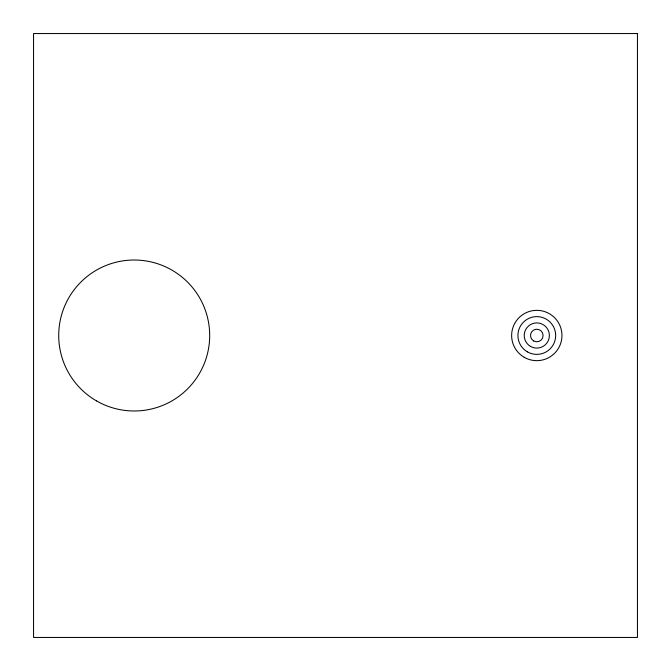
<?xml version="1.0" encoding="UTF-8"?>
<svg xmlns="http://www.w3.org/2000/svg" width="671" height="671" viewBox="0 0 671 671"><rect width="100%" height="100%" fill="white"/><g stroke="black" fill="none" stroke-linecap="round" stroke-linejoin="round"><path stroke-width="1.01" d="M637.45 33.55L33.55 33.55L33.55 637.45L637.45 637.45L637.45 33.55M524.219 357.291A25.163 25.163 0 0 0 561.962 335.5A25.163 25.163 0 0 0 524.219 313.709A25.163 25.163 0 0 0 524.219 357.291M527.364 351.847A18.872 18.872 0 0 0 555.672 335.5A18.872 18.872 0 0 0 527.364 319.153A18.872 18.872 0 0 0 527.364 351.847M530.509 346.395A12.581 12.581 0 0 0 549.381 335.5A12.581 12.581 0 0 0 530.509 324.605A12.581 12.581 0 0 0 530.509 346.395M533.655 340.952A6.291 6.291 0 0 0 543.091 335.5A6.291 6.291 0 0 0 533.655 330.048A6.291 6.291 0 0 0 533.655 340.952M96.456 400.872A75.487 75.487 0 0 0 209.688 335.5A75.487 75.487 0 0 0 96.456 270.128A75.487 75.487 0 0 0 96.456 400.872"/></g></svg>
